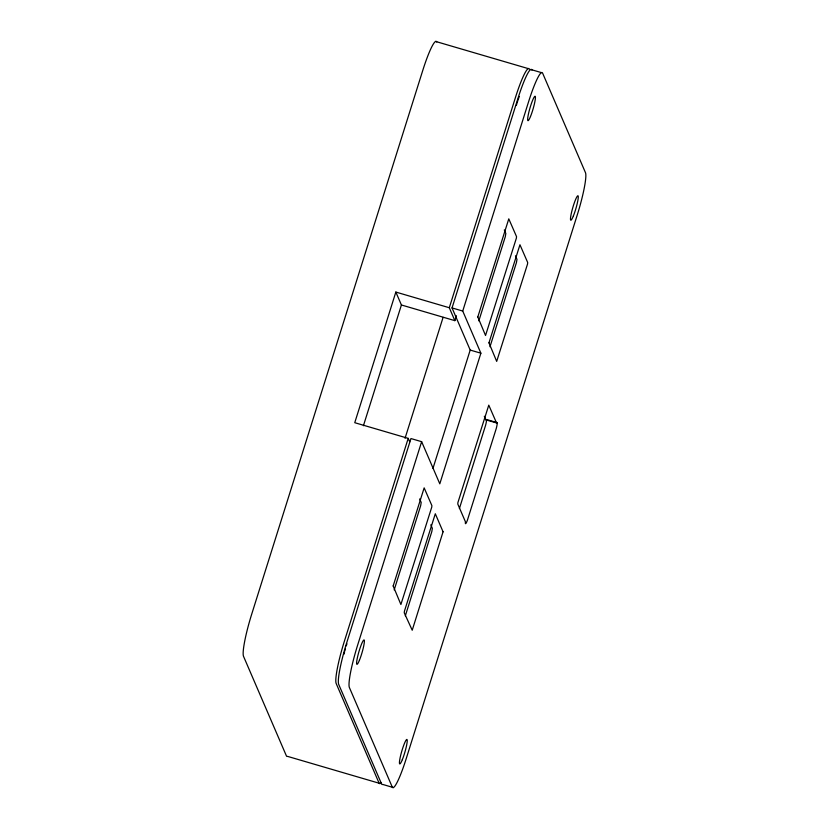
<?xml version="1.0" encoding="UTF-8"?>
<svg xmlns="http://www.w3.org/2000/svg" width="829" height="829" viewBox="0 0 829 829"><rect width="100%" height="100%" fill="white"/><g stroke="black" fill="none" stroke-linecap="round" stroke-linejoin="round"><path stroke-width="1.24" d="M395.847 292.067L401.412 304.979L454.862 320.647L449.297 307.735L395.847 292.067L354.75 422.697L408.21 438.365L409.723 441.888M363.413 425.743L401.412 304.979M405.039 438.313L443.1 317.352M408.21 438.365L344.336 641.366A37.44 4.777 -73.7 0 0 336.159 683.459L379.008 782.97A37.44 4.777 -73.7 0 0 381.288 782.524M449.297 307.735L515.389 97.677A37.44 4.777 -73.7 0 1 529.42 69.17M432.976 468.364L470.198 350.066L452.043 307.922L517.907 98.568A37.44 4.777 -73.7 0 1 531.949 70.061M454.862 320.647L456.406 315.735M421.64 441.681L357.558 645.387A37.44 4.777 -73.7 0 0 349.372 687.49L392.231 786.99A37.44 4.777 -73.7 0 0 406.262 758.483L577.305 214.794A37.44 4.777 -73.7 0 0 585.492 172.701L542.632 73.19A37.44 4.777 -73.7 0 0 528.601 101.698L462.737 311.051L480.882 353.195L439.795 483.825L421.64 441.681L410.956 438.551L346.864 642.257A37.44 4.777 -73.7 0 0 338.688 684.36L381.537 783.861A37.44 4.777 -73.7 0 0 382.677 784.421L393.361 787.55M394.189 589.896L420.655 505.742L421.194 502.467L419.671 498.934M478.83 320.885L505.286 236.721L505.825 233.446L504.301 229.913M405.34 615.792L431.805 531.638L432.344 528.363L430.821 524.83M489.98 346.771L516.436 262.617L516.975 259.342L515.451 255.809M459.39 508.56L485.587 425.298A7.471 0.953 -73.7 0 0 486.53 419.961M435.639 41.45L528.28 68.61M530.809 69.501L541.503 72.641M452.043 307.922L462.737 311.051M470.198 350.066L480.882 353.195M487.618 419.826L497.12 422.614M484.323 416.272L485.846 419.826L496.54 422.956A7.471 0.953 -73.7 0 1 496.281 428.438L467.39 520.27A7.492 0.953 -73.7 0 1 465.432 521.793L457.795 504.063L457.909 502.55L488.778 405.153L496.54 422.956M380.148 783.519L287.497 756.359A37.44 4.777 -73.7 0 1 286.368 755.81L243.508 656.299A37.44 4.777 -73.7 0 1 251.695 614.206L422.738 70.517A37.44 4.777 -73.7 0 1 436.769 42.01M485.846 419.826A7.471 0.953 -73.7 0 1 486.198 419.433M344.076 654.102A12.725 1.627 -73.7 0 1 344.522 652.154M344.771 651.138A12.725 1.627 -73.7 0 1 345.33 649.034M346.273 645.843A12.725 1.627 -73.7 0 1 346.947 643.791M516.374 105.345A12.725 1.627 -73.7 0 1 516.995 103.21M517.317 102.164A12.725 1.627 -73.7 0 1 519.337 96.465M393.174 585.968L400.894 604.507L431.764 507.11L431.878 505.597L424.158 487.877L393.174 585.968M443.069 531.793L412.22 630.227L404.251 612.818L404.428 611.18L435.308 513.773L443.069 531.793M477.805 316.947L485.535 335.486L516.394 238.099L516.519 236.576L508.788 218.856L477.805 316.947M488.965 342.843L496.685 361.382L527.555 263.985L527.669 262.472L519.949 244.752L488.965 342.843M402.314 759.696A12.725 1.627 -73.7 0 0 407.112 739.686A12.725 1.627 -73.7 0 0 400.583 755.685A12.725 1.627 -73.7 0 0 402.314 759.696M573.357 216.006A12.725 1.627 -73.7 0 0 578.155 195.996A12.725 1.627 -73.7 0 0 571.627 212.006A12.725 1.627 -73.7 0 0 573.357 216.006M530.498 116.506A12.725 1.627 -73.7 0 0 535.306 96.496A12.725 1.627 -73.7 0 0 528.778 112.495A12.725 1.627 -73.7 0 0 530.498 116.506M359.454 660.185A12.725 1.627 -73.7 0 0 364.263 640.185A12.725 1.627 -73.7 0 0 357.734 656.185A12.725 1.627 -73.7 0 0 359.454 660.185"/></g></svg>
